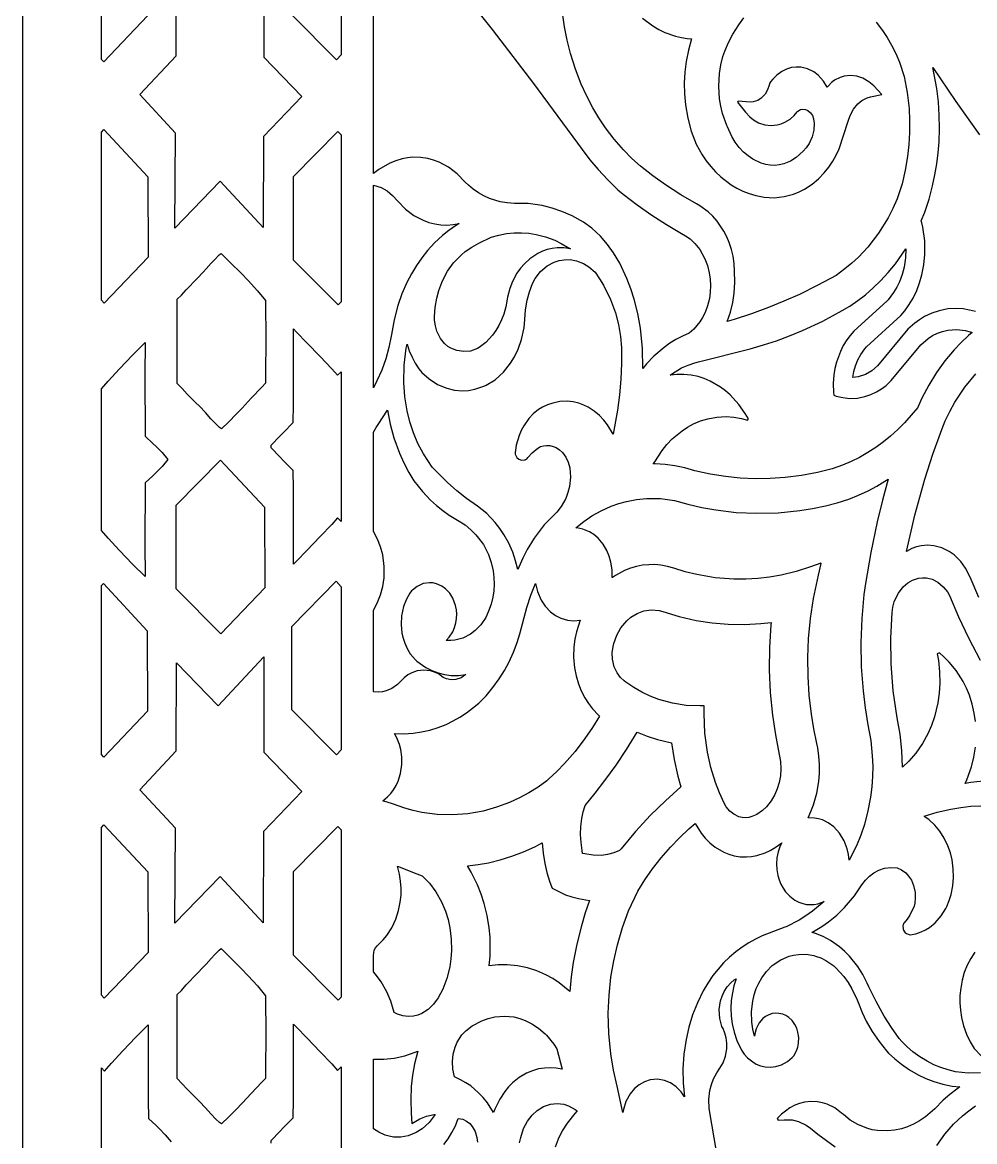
# Model space of a CAD drawing. Extents: x -629 to 1, y 0 to 2050.
# Drawn here: x -628.6 to -331.8, y 376 to 724.7 of the extents above; entities that cross this region are included whole.
import ezdxf

# ---------------------------------------------------------------- set-up
doc = ezdxf.new("R2010")
doc.units = 0
doc.layers.add('Default_Layer', color=1, linetype='CONTINUOUS')

msp = doc.modelspace()

# ---------------------------------------------------------------- linework, layer by layer
at = {"layer": 'Default_Layer'}
for points in [[(-628.58, 0), (1.42, 0), (1.42, 2050), (-628.58, 2050), (-628.58, 0)], [(-603.97, 713.11), (-603.97, 765.76), (-603.33, 766.42), (-589.66, 751.72), (-589.55, 726.65), (-603.22, 712.36), (-603.97, 713.11)], [(-529.28, 765.42), (-529.28, 714.56), (-530.73, 713.04), (-544.61, 727.02), (-544.6, 753.05), (-530.83, 767.1), (-529.28, 765.42)], [(-553.38, 713.84), (-541.44, 701.58), (-553.45, 689.13), (-553.53, 660.72), (-566.94, 675.16), (-581.04, 660.54), (-580.85, 690.14), (-592, 702.15), (-580.7, 714.26), (-580.52, 741.7), (-567.53, 728.36), (-553.3, 743.6), (-553.38, 713.84)], [(-603.97, 638.12), (-603.97, 690.44), (-603.17, 691.26), (-589.5, 676.57), (-589.39, 651.5), (-603.06, 637.21), (-603.97, 638.12)], [(-529.28, 689.62), (-529.28, 637.58), (-530.17, 636.64), (-544.05, 650.63), (-544.04, 676.66), (-530.28, 690.7), (-529.28, 689.62)], [(-519.16, 673.91), (-516.79, 673.17), (-514.91, 672.15), (-513.18, 670.77), (-511.55, 668.97), (-509.18, 666.51), (-506.56, 664.52), (-503.7, 663), (-501.92, 662.34), (-500.08, 661.86), (-498.18, 661.58), (-496.26, 661.51), (-494.35, 661.64), (-492.46, 661.98), (-493.62, 661.26), (-495.71, 659.81), (-497.68, 658.23), (-500.11, 655.98), (-502.34, 653.55), (-504.13, 651.3), (-505.76, 648.94), (-507.35, 646.33), (-508.75, 643.63), (-510.31, 640.07), (-511.58, 636.42), (-512.75, 631.97), (-513.53, 627.46), (-513.61, 626.89), (-514.37, 623.34), (-515.36, 619.84), (-516.6, 616.36), (-518.09, 612.96), (-519.16, 610.84), (-519.16, 673.91)], [(-457.8, 654.07), (-459.84, 654.4), (-461.91, 654.43), (-463.49, 654.24), (-465.04, 653.88), (-466.51, 653.37), (-467.92, 652.7), (-470.46, 651.02), (-472.14, 649.47), (-473.38, 648.05), (-474.46, 646.52), (-475.83, 643.98), (-476.69, 641.79), (-477.4, 639.1), (-477.54, 638.4), (-477.94, 636.06), (-478.57, 633.77), (-479.26, 631.95), (-480.1, 630.19), (-481, 628.68), (-482.03, 627.24), (-484.17, 624.94), (-486.21, 623.38), (-486.77, 623.03), (-488.9, 622.28), (-491.05, 622.08), (-493.18, 622.41), (-495.03, 623.15), (-495.95, 623.73), (-497.04, 624.67), (-498.25, 626.18), (-499.39, 628.43), (-499.88, 630.13), (-500.14, 631.87), (-500.19, 632.98), (-499.96, 635.86), (-499.46, 638.71), (-498.79, 641.18), (-497.9, 643.58), (-497.04, 645.4), (-496.04, 647.16), (-494.19, 649.75), (-491.75, 652.28), (-490.54, 653.25), (-488.48, 654.64), (-486.33, 655.9), (-482.46, 657.7), (-480.09, 658.39), (-477.66, 658.86), (-475.36, 659.1), (-473.06, 659.13), (-470.76, 658.98), (-468.49, 658.62), (-465.53, 657.86), (-462.68, 656.78), (-460.63, 655.78), (-458.67, 654.64), (-457.8, 654.07)], [(-552.79, 638.01), (-552.76, 634.68), (-552.74, 628.68), (-552.75, 624.18), (-552.77, 616.69), (-552.76, 612.25), (-554, 611.03), (-557.32, 607.54), (-560.11, 604.52), (-561.95, 602.56), (-564.24, 600.23), (-566.55, 598.06), (-567.12, 598.49), (-568.29, 599.55), (-569.84, 601.18), (-571.55, 603.1), (-573.38, 605.08), (-574.63, 606.27), (-577.18, 608.88), (-578.81, 610.59), (-580.29, 612.17), (-580.29, 616.54), (-580.29, 634.2), (-580.29, 638.38), (-579.04, 639.63), (-577.49, 641.36), (-574.11, 644.92), (-572.21, 646.88), (-571.32, 647.83), (-569.71, 649.64), (-568.65, 650.8), (-567.24, 652.2), (-566.66, 652.7), (-563.79, 649.89), (-560.41, 646.51), (-558.21, 644.22), (-555.32, 641.03), (-552.79, 638.01)], [(-332.62, 628.08), (-333.68, 627.15), (-336.01, 624.94), (-338.21, 622.6), (-341.06, 619.19), (-343.64, 615.6), (-346.08, 611.65), (-348.24, 607.57), (-349.41, 605.04), (-349.54, 604.71), (-351.55, 602.24), (-353.69, 599.86), (-355.78, 597.78), (-357.98, 595.79), (-360.23, 593.96), (-362.59, 592.24), (-365.08, 590.62), (-367.68, 589.14), (-370.3, 587.85), (-373, 586.7), (-376.21, 585.59), (-379.51, 584.7), (-380.74, 584.43), (-385.79, 583.48), (-390.9, 582.83), (-395.55, 582.53), (-400.21, 582.48), (-404.86, 582.69), (-409.49, 583.17), (-414.27, 583.94), (-418.99, 584.97), (-422.1, 585.88), (-425.28, 586.54), (-428.29, 586.94), (-431.32, 587.13), (-431.98, 587.14), (-431.51, 587.77), (-429.2, 591.32), (-427.69, 593.17), (-426.03, 594.91), (-422.95, 597.46), (-421.25, 598.57), (-419.45, 599.54), (-417.27, 600.48), (-414.99, 601.19), (-412.15, 601.71), (-409.27, 601.86), (-406.84, 601.68), (-404.46, 601.24), (-402.61, 600.78), (-402.31, 601.15), (-403.33, 602.83), (-405.3, 605.66), (-407.99, 608.61), (-409.45, 609.88), (-411.01, 611.05), (-414.24, 612.91), (-416.05, 613.68), (-417.94, 614.29), (-420.15, 614.76), (-422.41, 614.99), (-424.58, 614.99), (-426.74, 614.76), (-426.33, 615.06), (-423.12, 617.02), (-421.13, 617.91), (-419.05, 618.6), (-417.89, 618.88), (-401.74, 622.98), (-397.61, 624.16), (-393.53, 625.49), (-389.46, 626.99), (-385.46, 628.64), (-379.16, 631.59), (-373.08, 634.89), (-370.74, 636.27), (-368.25, 637.98), (-365.87, 639.81), (-363.42, 641.93), (-361.1, 644.18), (-358.72, 646.76), (-356.51, 649.46), (-353.2, 654.15), (-353.34, 651.29), (-353.79, 648.45), (-354.4, 646.13), (-355.25, 643.87), (-356.08, 642.14), (-357.07, 640.48), (-358.75, 638.24), (-359.04, 637.92), (-369.44, 628.47), (-370.62, 627.13), (-371.67, 625.71), (-372.74, 623.96), (-373.65, 622.13), (-374.86, 618.77), (-375.33, 616.84), (-375.65, 614.88), (-375.85, 612.11), (-375.75, 609.32), (-375.68, 608.51), (-374.92, 608.26), (-372.84, 607.75), (-370.69, 607.53), (-368.31, 607.63), (-365.98, 608.08), (-364.13, 608.71), (-362.39, 609.54), (-360.85, 610.48), (-359.42, 611.57), (-357.8, 613.09), (-348.59, 624.23), (-346.32, 626.15), (-344.89, 627.07), (-343.36, 627.83), (-341.78, 628.4), (-340.15, 628.79), (-337.43, 629.01), (-334.73, 628.7), (-333.17, 628.28), (-332.62, 628.08)], [(-453.67, 649.53), (-452.03, 648.52), (-450.09, 646.79), (-448.71, 644.81), (-447.46, 642.75), (-445.28, 638.3), (-443.78, 634.13), (-442.84, 630.52), (-442.2, 626.85), (-441.86, 623.27), (-441.84, 618.39), (-442.03, 613.52), (-442.44, 608.66), (-443.06, 603.81), (-444.48, 596.33), (-446.18, 599.24), (-447.37, 600.78), (-448.73, 602.2), (-450.34, 603.55), (-452.21, 604.74), (-453.64, 605.43), (-455.14, 605.98), (-456.96, 606.41), (-458.84, 606.61), (-461.1, 606.52), (-463.31, 606.08), (-464.96, 605.52), (-466.53, 604.78), (-467.77, 604.04), (-469.43, 602.67), (-470.71, 601.3), (-472.34, 598.99), (-473.14, 597.49), (-473.8, 595.93), (-474.65, 592.94), (-474.92, 591.34), (-474.99, 590.61), (-474.95, 590.16), (-474.46, 589.08), (-473.85, 588.54), (-473.05, 588.25), (-472.05, 588.33), (-471.91, 588.37), (-471.77, 588.44), (-471.64, 588.5), (-471.51, 588.58), (-471.29, 588.74), (-471.04, 589.07), (-469.74, 590.54), (-467.96, 591.98), (-467.11, 592.49), (-466.17, 592.76), (-465.19, 592.88), (-464.15, 592.81), (-463.13, 592.56), (-462.24, 592.17), (-461.2, 591.5), (-460.25, 590.61), (-459.23, 589.24), (-458.45, 587.66), (-457.93, 585.85), (-457.79, 582.96), (-458.1, 580.09), (-458.58, 578.18), (-459.26, 576.33), (-460.62, 573.86), (-462.03, 572.1), (-462.41, 571.7), (-464.23, 569.94), (-465.93, 568.08), (-469.03, 564.01), (-471.22, 560.45), (-472.62, 557.72), (-473.85, 554.91), (-474.14, 554.16), (-474.85, 556.91), (-475.78, 559.59), (-477.02, 562.42), (-478.53, 565.13), (-479.79, 567.02), (-481.2, 568.83), (-483.87, 571.61), (-486.77, 573.9), (-490.13, 576.28), (-493.2, 578.71), (-496.13, 581.28), (-500.91, 586.09), (-503.62, 590.23), (-505.29, 593.46), (-506.7, 596.81), (-507.81, 600.18), (-508.67, 603.61), (-509.4, 608), (-509.74, 612.43), (-509.63, 617.83), (-508.94, 623.18), (-508.69, 624.42), (-508, 622.36), (-507.14, 620.35), (-506.15, 618.51), (-505, 616.76), (-504.09, 615.6), (-501.81, 613.56), (-499.17, 611.87), (-496.32, 610.68), (-493.96, 610.11), (-491.53, 609.9), (-489.53, 610), (-487.57, 610.34), (-484.76, 611.28), (-484.01, 611.62), (-481.28, 613.34), (-478.68, 615.68), (-476.45, 618.46), (-475.23, 620.44), (-474.06, 622.88), (-473.01, 625.87), (-472.23, 629.49), (-471.97, 632.08), (-471.77, 635.11), (-471.26, 638.1), (-470.54, 640.74), (-469.57, 643.31), (-468.81, 644.9), (-467.09, 647.02), (-465, 648.78), (-462.8, 649.96), (-461.32, 650.45), (-459.78, 650.72), (-457.82, 650.74), (-455.9, 650.4), (-453.67, 649.53)], [(-529.28, 615.84), (-529.28, 569.16), (-530.33, 570.27), (-532.14, 568.28), (-535.73, 564.47), (-539.93, 560.16), (-543.11, 556.85), (-544.06, 555.84), (-544.07, 560.26), (-544.06, 568.61), (-544.06, 575.1), (-544.09, 579.39), (-544.15, 585.01), (-547.18, 588.08), (-548.37, 589.3), (-551, 592.07), (-551, 592.94), (-548.37, 595.7), (-547.18, 596.92), (-544.15, 599.99), (-544.09, 605.62), (-544.06, 609.9), (-544.06, 616.4), (-544.07, 624.74), (-544.06, 629.17), (-543.11, 628.15), (-539.93, 624.84), (-535.73, 620.53), (-532.14, 616.72), (-530.33, 614.74), (-529.28, 615.84)], [(-583.2, 588.45), (-585.04, 586.27), (-586.9, 584.4), (-587.9, 583.43), (-590.27, 581.2), (-590.34, 575.47), (-590.39, 567.46), (-590.38, 559.98), (-590.36, 554.06), (-590.36, 551.99), (-594.23, 555.91), (-598.29, 560.13), (-601.86, 563.99), (-603.97, 566.36), (-603.97, 610.53), (-601.86, 612.9), (-598.29, 616.77), (-594.23, 620.98), (-590.36, 624.91), (-590.36, 622.84), (-590.38, 616.91), (-590.39, 609.44), (-590.34, 601.43), (-590.27, 595.7), (-587.9, 593.46), (-586.9, 592.5), (-585.04, 590.62), (-583.2, 588.45)], [(-514.75, 603.86), (-513.94, 599.53), (-512.79, 595.26), (-511.06, 590.46), (-509.68, 587.4), (-508.11, 584.43), (-506.54, 581.86), (-503.86, 578.47), (-501.37, 575.85), (-499.52, 574.16), (-497.56, 572.59), (-495.58, 571.18), (-493.49, 569.9), (-492.93, 569.59), (-490.61, 568.08), (-488.85, 566.61), (-487.25, 564.99), (-484.91, 561.95), (-484.68, 561.6), (-483.31, 558.88), (-482.45, 556.39), (-481.88, 553.83), (-481.64, 551.76), (-481.58, 549.68), (-481.69, 547.61), (-481.99, 545.55), (-482.52, 543.36), (-483.27, 541.24), (-484.18, 539.29), (-485.75, 537), (-487.48, 535.2), (-488.91, 534.1), (-491.26, 532.86), (-493.77, 532.18), (-495.07, 532.05), (-496.38, 532.08), (-496.54, 532.1), (-495.58, 533.11), (-494.47, 534.8), (-493.89, 536.14), (-493.49, 537.55), (-493.27, 538.91), (-493.22, 540.29), (-493.32, 541.66), (-493.58, 543.02), (-494.43, 545.27), (-495.39, 546.81), (-496.68, 548.18), (-497.85, 549.03), (-499.57, 549.79), (-500.62, 550.02), (-501.7, 550.09), (-503.66, 549.8), (-505.54, 548.95), (-507.04, 547.75), (-507.26, 547.53), (-507.79, 546.81), (-508.85, 544.98), (-509.77, 542.66), (-510.41, 539.76), (-510.56, 537.06), (-510.29, 534.37), (-509.94, 532.79), (-509.43, 531.25), (-508.6, 529.43), (-507.72, 527.99), (-506.1, 526.05), (-505.66, 525.64), (-502.8, 523.64), (-500.94, 522.7), (-498.98, 521.97), (-497, 521.48), (-494.96, 521.22), (-492.63, 521.21), (-490.33, 521.52), (-491.86, 520.5), (-493.46, 519.96), (-494.93, 519.88), (-496.38, 520.16), (-497.39, 520.59), (-498.94, 521.67), (-500.13, 522.24), (-501.39, 522.63), (-503.46, 522.86), (-505.53, 522.61), (-507.16, 522.04), (-508.41, 521.35), (-509.59, 520.46), (-510.67, 519.38), (-511.65, 518.42), (-513.39, 517.19), (-515.22, 516.41), (-516.36, 516.15), (-517.52, 516.04), (-519.08, 516.14), (-519.16, 516.17), (-519.16, 541.59), (-518.01, 543.69), (-516.97, 546.27), (-516.27, 548.92), (-515.87, 551.62), (-515.8, 555.19), (-516.26, 558.74), (-516.92, 561.23), (-517.86, 563.64), (-519.16, 566.06), (-519.16, 597.04), (-518.32, 598.46), (-517.71, 599.38), (-514.75, 603.86)], [(-580.6, 574.23), (-566.84, 588.28), (-553.17, 573.58), (-553.06, 548.51), (-566.74, 534.22), (-580.61, 548.2), (-580.6, 574.23)], [(-358.74, 582.37), (-360.55, 575.76), (-362.17, 569.1), (-364.19, 559.52), (-365.84, 549.89), (-366.35, 546.45), (-367.01, 538.95), (-367.27, 531.44), (-367.12, 523.92), (-366.57, 516.42), (-365.92, 511.09), (-365.07, 505.79), (-364.19, 500.99), (-363.69, 496.13), (-363.58, 492.9), (-363.64, 489.68), (-363.86, 486.46), (-364.25, 483.25), (-365.05, 478.98), (-366.15, 474.78), (-367.28, 471.43), (-368.62, 468.15), (-370.89, 463.63), (-371.12, 465.43), (-371.54, 467.21), (-372.48, 469.67), (-373.94, 472.08), (-375.7, 474), (-377.44, 475.29), (-379.25, 476.18), (-380.45, 476.56), (-381.69, 476.79), (-383.73, 476.84), (-382.81, 478.86), (-382.02, 480.94), (-381.02, 484.49), (-380.41, 488.12), (-380.19, 490.76), (-380.18, 493.41), (-380.35, 496.05), (-380.72, 498.68), (-380.98, 499.97), (-381.92, 504.56), (-382.67, 509.18), (-383.34, 515.02), (-383.71, 520.88), (-383.78, 526.75), (-383.55, 532.62), (-382.97, 538.94), (-382.04, 545.22), (-380.5, 552.46), (-379.6, 556.09), (-379.73, 556.19), (-382.96, 555.02), (-387.47, 553.58), (-392.09, 552.46), (-395.73, 551.82), (-399.41, 551.4), (-403.1, 551.19), (-406.81, 551.19), (-412.65, 551.65), (-418.41, 552.63), (-422.03, 553.53), (-425.59, 554.63), (-427.57, 555.19), (-429.59, 555.56), (-431.49, 555.73), (-433.39, 555.71), (-435.28, 555.53), (-437.14, 555.17), (-439.07, 554.61), (-440.93, 553.88), (-443.74, 552.37), (-444.66, 551.77), (-444.75, 551.7), (-444.78, 554.13), (-445.14, 556.53), (-445.66, 558.34), (-446.39, 560.09), (-447.58, 562.11), (-449.14, 563.94), (-450.51, 565.11), (-451.84, 565.94), (-453.89, 566.79), (-455.8, 567.17), (-456.08, 567.19), (-453.65, 569.13), (-451.07, 570.88), (-448.16, 572.52), (-445.11, 573.9), (-442.72, 574.76), (-440.27, 575.44), (-437.18, 576.04), (-434.03, 576.35), (-429.67, 576.29), (-425.37, 575.67), (-421.18, 574.52), (-416.86, 573.54), (-412.5, 572.77), (-406.14, 572.02), (-399.75, 571.72), (-393.02, 571.89), (-386.32, 572.56), (-382.31, 573.2), (-378.32, 574.02), (-374.61, 574.96), (-370.98, 576.15), (-367.95, 577.37), (-365, 578.75), (-362.33, 580.17), (-359.76, 581.71), (-358.79, 582.34), (-358.74, 582.37)], [(-603.97, 496.55), (-603.97, 549.19), (-603.33, 549.85), (-589.66, 535.15), (-589.55, 510.09), (-603.22, 495.79), (-603.97, 496.55)], [(-529.28, 548.85), (-529.28, 497.99), (-530.73, 496.47), (-544.61, 510.46), (-544.6, 536.49), (-530.83, 550.53), (-529.28, 548.85)], [(-468.67, 549.89), (-468.66, 549.86), (-468.02, 547.31), (-466.88, 544.7), (-465.61, 542.79), (-463.95, 541.03), (-462.43, 539.9), (-460.78, 539.04), (-458.71, 538.43), (-456.73, 538.25), (-454.76, 538.45), (-455.93, 534.82), (-456.42, 532.48), (-456.71, 530.1), (-456.79, 526.85), (-456.49, 523.61), (-456, 521.08), (-455.27, 518.61), (-454.39, 516.38), (-453.29, 514.23), (-452.18, 512.48), (-450.92, 510.83), (-449.01, 508.83), (-448.68, 508.54), (-450.88, 504.98), (-453.24, 501.52), (-456.29, 497.56), (-459.58, 493.77), (-461.97, 491.31), (-464.48, 488.95), (-465.13, 488.38), (-467.88, 486.42), (-470.75, 484.62), (-473.69, 483.04), (-476.73, 481.63), (-480.79, 480.12), (-484.99, 478.97), (-489.73, 478.14), (-494.53, 477.79), (-499.33, 477.93), (-504.1, 478.55), (-506.78, 479.12), (-509.41, 479.84), (-513.25, 481.18), (-516.21, 482.15), (-514.75, 483.37), (-513.77, 484.43), (-512.93, 485.57), (-512.14, 486.91), (-511.49, 488.3), (-510.74, 490.68), (-510.33, 493.5), (-510.33, 495.81), (-510.65, 498.11), (-511.06, 499.7), (-511.63, 501.25), (-512.41, 502.82), (-512.6, 503.14), (-509.66, 503.06), (-506.74, 503.24), (-504.15, 503.62), (-501.61, 504.19), (-499.04, 504.99), (-496.55, 505.97), (-494.37, 507.02), (-492.27, 508.2), (-490.22, 509.54), (-488.26, 511), (-486.34, 512.62), (-484.53, 514.35), (-484.05, 514.85), (-481.92, 517.41), (-480, 520.1), (-478.37, 522.73), (-476.92, 525.44), (-475.55, 528.44), (-474.37, 531.5), (-473.51, 534.19), (-471.36, 542.42), (-470.15, 546.2), (-468.67, 549.89)], [(-395.32, 537.01), (-395.77, 529.96), (-395.83, 522.91), (-395.52, 515.86), (-394.83, 508.83), (-393.91, 502.68), (-392.69, 496.59), (-392.32, 494.37), (-392.21, 492.14), (-392.35, 489.96), (-392.74, 487.81), (-393.31, 485.91), (-394.09, 484.07), (-395.2, 482.15), (-396.69, 480.29), (-397.97, 479.09), (-399.69, 477.93), (-401.2, 477.22), (-402.19, 476.94), (-403.22, 476.83), (-404.29, 476.9), (-405.33, 477.16), (-406.9, 477.94), (-408.08, 478.91), (-409.2, 480.28), (-409.87, 481.46), (-411.31, 484.63), (-412.55, 487.86), (-413.99, 492.53), (-415.06, 497.29), (-415.89, 503.27), (-416.15, 509.3), (-416.14, 510.3), (-416.11, 511.78), (-417.39, 511.74), (-421.69, 511.89), (-425.94, 512.55), (-430.25, 513.76), (-432.92, 514.8), (-435.5, 516.03), (-438.05, 517.48), (-440.48, 519.1), (-441.02, 519.49), (-442.16, 520.54), (-443.25, 522.05), (-444.11, 523.9), (-444.66, 526.27), (-444.75, 528.23), (-444.51, 530.19), (-444.28, 531.13), (-443.31, 533.74), (-442.02, 536.03), (-440.24, 538.19), (-438.91, 539.34), (-437.03, 540.52), (-434.93, 541.31), (-432.53, 541.65), (-430.13, 541.41), (-428.98, 541.09), (-423.85, 539.54), (-418.61, 538.36), (-413.61, 537.58), (-408.57, 537.16), (-403.5, 537.08), (-398.44, 537.34), (-395.26, 537.69), (-395.32, 537.01)], [(-553.38, 497.27), (-541.44, 485.01), (-553.45, 472.57), (-553.53, 444.15), (-566.94, 458.59), (-581.04, 443.98), (-580.85, 473.58), (-592, 485.58), (-580.7, 497.69), (-580.52, 525.13), (-567.53, 511.79), (-553.3, 527.04), (-553.38, 497.27)], [(-426.24, 500.24), (-425.47, 494.98), (-424.34, 489.78), (-423.41, 486.46), (-428.2, 482.16), (-432.78, 477.66), (-437.52, 472.54), (-442, 467.23), (-442.46, 466.66), (-444.28, 465.94), (-446.18, 465.44), (-448.14, 465.16), (-450.73, 465.17), (-453.28, 465.59), (-454, 465.78), (-454.17, 466.68), (-454.48, 469.16), (-454.59, 471.64), (-454.5, 474.13), (-454.19, 476.6), (-453.77, 478.67), (-453.2, 480.71), (-450.04, 484.53), (-447.01, 488.45), (-443.57, 493.23), (-440.32, 498.11), (-437, 503.53), (-433.87, 502.28), (-430.65, 501.25), (-426.24, 500.24)], [(-603.97, 421.56), (-603.97, 473.87), (-603.17, 474.7), (-589.5, 460), (-589.39, 434.93), (-603.06, 420.64), (-603.97, 421.56)], [(-391.93, 469.08), (-392.39, 468.12), (-393.05, 466.23), (-393.42, 464.4), (-393.55, 462.55), (-393.46, 460.72), (-393.14, 458.9), (-392.73, 457.51), (-392.18, 456.17), (-391.51, 454.95), (-390.71, 453.8), (-389.43, 452.41), (-387.83, 451.21), (-386.62, 450.58), (-385.32, 450.12), (-384.17, 449.89), (-382.99, 449.8), (-381.81, 449.87), (-380.65, 450.1), (-378.75, 450.82), (-382.38, 447.74), (-384.38, 446.3), (-386.48, 444.99), (-390.52, 442.93), (-390.97, 442.74), (-397.98, 440.06), (-400.14, 439.04), (-402.22, 437.89), (-404.26, 436.57), (-406.21, 435.12), (-408.2, 433.43), (-410.06, 431.63), (-411.78, 429.74), (-413.39, 427.76), (-414.98, 425.37), (-416.41, 422.9), (-418.21, 419.23), (-419.69, 415.45), (-420.86, 411.66), (-421.73, 407.81), (-422.41, 403.25), (-422.7, 398.66), (-422.63, 394.3), (-422.23, 389.95), (-423.3, 391.53), (-424.81, 393.08), (-426.54, 394.26), (-428.45, 395.05), (-430.61, 395.4), (-431.8, 395.37), (-432.98, 395.19), (-434.66, 394.64), (-436.4, 393.66), (-437.78, 392.51), (-439.17, 390.85), (-440.46, 388.52), (-441.26, 386.01), (-441.44, 385.06), (-443.18, 393.25), (-444.32, 398.24), (-445.16, 403.29), (-445.79, 409.62), (-445.97, 415.98), (-445.74, 421.62), (-445.15, 427.24), (-444.3, 432.31), (-443.15, 437.32), (-441.57, 442.63), (-439.63, 447.83), (-436.78, 453.98), (-434.56, 457.51), (-432.17, 460.94), (-429.49, 464.4), (-426.61, 467.73), (-423.82, 470.64), (-420.87, 473.41), (-418.91, 475.09), (-417.05, 472.06), (-415.77, 470.5), (-414.34, 469.06), (-412.64, 467.7), (-409.99, 466.15), (-408.4, 465.51), (-406.74, 465.03), (-404.85, 464.72), (-402.92, 464.65), (-401.3, 464.78), (-399.71, 465.08), (-397.11, 465.94), (-395.48, 466.72), (-393.93, 467.63), (-391.93, 469.08)], [(-529.28, 473.06), (-529.28, 421.01), (-530.17, 420.08), (-544.05, 434.06), (-544.04, 460.09), (-530.28, 474.13), (-529.28, 473.06)], [(-466.58, 469.03), (-466.28, 465.8), (-465.75, 462.59), (-465.11, 459.82), (-464.28, 457.09), (-463.9, 455.99), (-463.52, 454.98), (-462.87, 454.62), (-459.27, 452.9), (-457.3, 452.21), (-455.27, 451.67), (-451.79, 451.12), (-453.17, 447.2), (-454.37, 443.23), (-455.79, 437.54), (-456.88, 431.79), (-457.5, 427.27), (-457.92, 422.73), (-461.24, 425.41), (-463.27, 426.75), (-465.4, 427.93), (-468.21, 429.18), (-471.16, 430.14), (-474.28, 430.79), (-477.47, 431.09), (-480.3, 431.06), (-483.11, 430.74), (-483.09, 430.88), (-482.84, 433.8), (-482.75, 436.74), (-482.84, 439.67), (-483.1, 442.59), (-483.71, 446.41), (-484.62, 450.18), (-485.56, 453.1), (-486.69, 455.97), (-488.68, 459.97), (-489.81, 461.86), (-486.57, 462.26), (-483.36, 462.85), (-479.64, 463.75), (-476, 464.89), (-472.4, 466.25), (-468.91, 467.83), (-466.58, 469.03)], [(-518.03, 436.99), (-517.36, 437.58), (-516.12, 438.83), (-515.02, 440.18), (-513.44, 442.62), (-512.18, 445.31), (-511.34, 447.93), (-510.8, 450.62), (-510.58, 452.79), (-510.55, 454.97), (-510.72, 457.15), (-511.07, 459.31), (-511.72, 461.75), (-505.63, 459.41), (-503.97, 458.74), (-501.75, 456.49), (-499.72, 453.79), (-497.97, 450.71), (-496.72, 447.76), (-495.92, 445.19), (-495.34, 442.57), (-494.9, 439.05), (-494.83, 435.5), (-495.02, 432.97), (-495.4, 430.46), (-496.31, 426.83), (-497.59, 423.51), (-499.01, 420.74), (-500.44, 418.76), (-502.1, 417.17), (-504.05, 415.94), (-505.34, 415.42), (-506.7, 415.09), (-508.37, 414.97), (-510.04, 415.16), (-511.68, 415.66), (-512.73, 416.15), (-513.74, 419.7), (-514.98, 422.68), (-516.76, 425.79), (-518.52, 428.12), (-519.16, 428.85), (-519.16, 433.95), (-518.91, 435.64), (-518.56, 436.38), (-518.03, 436.99)], [(-552.79, 421.44), (-552.76, 418.11), (-552.74, 412.12), (-552.75, 407.62), (-552.77, 400.13), (-552.76, 395.68), (-554, 394.46), (-557.32, 390.97), (-560.11, 387.95), (-561.95, 385.99), (-564.24, 383.66), (-566.55, 381.49), (-567.12, 381.92), (-568.29, 382.98), (-569.84, 384.61), (-571.55, 386.53), (-573.38, 388.51), (-574.63, 389.7), (-577.18, 392.31), (-578.81, 394.02), (-580.29, 395.6), (-580.29, 399.98), (-580.29, 417.63), (-580.29, 421.81), (-579.04, 423.07), (-577.49, 424.79), (-574.11, 428.35), (-572.21, 430.31), (-571.32, 431.26), (-569.71, 433.07), (-568.65, 434.23), (-567.24, 435.63), (-566.66, 436.13), (-563.79, 433.33), (-560.41, 429.94), (-558.21, 427.65), (-555.32, 424.46), (-552.79, 421.44)], [(-465.25, 409.12), (-462.94, 406.29), (-462.03, 404.89), (-460.36, 398.51), (-462.18, 398.86), (-464.03, 398.99), (-465.88, 398.9), (-467.71, 398.6), (-469.65, 398.04), (-471.5, 397.25), (-473.71, 395.94), (-475.79, 394.27), (-477.04, 393), (-478.18, 391.63), (-479.82, 389.16), (-481.29, 386.13), (-481.71, 385.02), (-483.63, 388.03), (-484.95, 389.68), (-486.41, 391.22), (-488.86, 393.31), (-490.38, 394.34), (-492, 395.24), (-493.96, 396.11), (-494.47, 398.56), (-494.58, 400.92), (-494.32, 403.26), (-493.73, 405.4), (-493.09, 406.92), (-491.61, 409.21), (-490.68, 410.21), (-490.35, 410.51), (-488.36, 412.03), (-485.44, 413.64), (-483.45, 414.38), (-481.37, 414.87), (-478.37, 415.11), (-475.38, 414.8), (-473.57, 414.35), (-471.84, 413.72), (-469.77, 412.69), (-467.72, 411.32), (-465.65, 409.52), (-465.25, 409.12)], [(-505.36, 404.12), (-506.34, 400.26), (-506.97, 396.71), (-507.37, 393.14), (-507.55, 389), (-507.43, 384.86), (-507.2, 381.65), (-504.74, 383.04), (-502.62, 383.95), (-500.21, 384.4), (-499.97, 384.41), (-501.8, 381.96), (-504, 379.95), (-505.84, 378.78), (-508.4, 377.76), (-510.62, 377.36), (-512.88, 377.4), (-514.23, 377.63), (-515.53, 378), (-517.47, 378.87), (-519.16, 379.96), (-519.16, 401.64), (-515.92, 401.66), (-512.69, 402.02), (-509.36, 402.74), (-506.13, 403.81), (-505.36, 404.12)]]:
    msp.add_lwpolyline(points, close=True, dxfattribs=at)
for points in [[(-495.3, 738.96), (-482.12, 722.39), (-469.25, 705.62), (-454.07, 685.02), (-451.7, 681.85), (-449.16, 678.79), (-446.17, 675.57), (-442.98, 672.54), (-441.37, 671.14), (-436.96, 667.81), (-432.42, 664.63), (-427.86, 661.68), (-423.18, 658.9), (-421.95, 658.2), (-420.51, 657.19), (-418.97, 655.75), (-417.47, 653.87), (-415.88, 651.04), (-415.07, 648.9), (-414.5, 646.68), (-414.21, 644.67), (-414.11, 642.64), (-414.2, 640.61), (-414.48, 638.6), (-415.03, 636.39), (-415.83, 634.25), (-416.57, 632.76), (-417.45, 631.33), (-419.33, 629.05), (-420.75, 627.79), (-422.87, 626.9), (-424.89, 625.86), (-426.79, 624.7), (-428.6, 623.42), (-431.8, 620.66), (-434.02, 618.29), (-435.25, 616.78), (-435.33, 623.1), (-435.98, 629.39), (-436.81, 633.94), (-437.95, 638.43), (-438.97, 641.66), (-440.17, 644.83), (-442.37, 649.67), (-444.31, 652.9), (-446.22, 655.49), (-448.44, 658.01), (-451.13, 660.5), (-453.73, 662.43), (-457.2, 664.42), (-460.47, 665.77), (-463.49, 666.82), (-466.61, 667.61), (-470.9, 668.21), (-475.23, 668.28), (-477.49, 668.39), (-479.71, 668.75), (-483, 669.78), (-484.75, 670.59), (-486.41, 671.54), (-488.04, 672.67), (-489.57, 673.93), (-490.6, 674.9), (-493.05, 677.45), (-495.8, 679.55), (-498.72, 681.1), (-500.43, 681.75), (-502.2, 682.22), (-504.53, 682.58), (-506.89, 682.63), (-508.57, 682.48), (-510.22, 682.18), (-512.17, 681.55), (-514.06, 680.75), (-517.44, 678.84), (-519.16, 677.58), (-519.16, 756.65)], [(-362.49, 724.73), (-360.51, 722.17), (-359.02, 719.92), (-357.68, 717.6), (-356.37, 714.96), (-355.24, 712.25), (-353.78, 707.81), (-352.83, 702.83), (-352.25, 697.79), (-352.06, 694.06), (-352.08, 690.33), (-352.29, 686.6), (-352.7, 682.88), (-353.43, 678.61), (-354.44, 674.39), (-355.91, 669.7), (-357.27, 666.67), (-358.8, 663.72), (-361.75, 658.96), (-365.07, 654.65), (-367.98, 651.53), (-370.04, 649.62), (-372.21, 647.83), (-375, 645.84), (-380.64, 642.77), (-386.42, 639.92), (-391.22, 637.78), (-396.1, 635.8), (-401.39, 633.87), (-406.76, 632.13), (-408.94, 631.5), (-407.94, 634.41), (-407.21, 637.34), (-406.74, 640.31), (-406.51, 643.74), (-406.6, 647.16), (-406.76, 649.5), (-407.11, 651.81), (-407.62, 653.95), (-408.3, 656.04), (-409.06, 657.87), (-409.97, 659.65), (-412.02, 662.7), (-413.37, 664.24), (-414.87, 665.66), (-417.46, 667.52), (-418.47, 668.08), (-423.4, 670.97), (-428.17, 674.09), (-432.09, 676.9), (-435.89, 679.85), (-438.64, 682.3), (-441.22, 684.91), (-444.15, 688.26), (-446.83, 691.79), (-448.9, 694.88), (-450.8, 698.07), (-452.71, 701.7), (-454.41, 705.43), (-456.24, 710.13), (-457.77, 714.94), (-458.82, 719.09), (-459.67, 723.28), (-460.62, 730.4)], [(-435.32, 726.01), (-432.1, 723.55), (-430.26, 722.44), (-428.31, 721.5), (-425.04, 720.34), (-423.21, 719.91), (-421.35, 719.63), (-420, 719.53), (-421.01, 716.05), (-421.73, 712.52), (-422.15, 709.15), (-422.33, 705.76), (-422.26, 702.38), (-421.95, 699), (-421.22, 694.83), (-420.11, 690.74), (-418.6, 686.77), (-416.74, 683.43), (-415.47, 681.55), (-414.06, 679.75), (-412.53, 678.07), (-410.87, 676.5), (-407.64, 674.04), (-405.88, 673), (-404.04, 672.09), (-402.06, 671.3), (-400.01, 670.69), (-397.42, 670.19), (-394.26, 670.03), (-391.12, 670.37), (-388.27, 671.15), (-386.49, 671.87), (-384.8, 672.74), (-382.44, 674.29), (-380.49, 675.93), (-378.68, 677.8), (-377.28, 679.56), (-376.04, 681.41), (-374.96, 683.32), (-374.03, 685.29), (-371.2, 693.88), (-370.64, 695.64), (-369.6, 697.62), (-368.24, 699.29), (-366.95, 700.35), (-365.32, 701.19), (-364.23, 701.51), (-360.78, 702.18), (-363.25, 704.84), (-364.73, 706.16), (-366.69, 707.31), (-368.56, 707.92), (-370.49, 708.13), (-372.43, 707.92), (-373.76, 707.52), (-375.45, 706.64), (-376.41, 705.9), (-377.4, 704.9), (-377.77, 704.45), (-378.89, 706.3), (-380.6, 708.2), (-381.95, 709.21), (-383.91, 710.19), (-385.96, 710.68), (-387.43, 710.74), (-388.89, 710.57), (-390.45, 710.12), (-391.93, 709.39), (-393.49, 708.26), (-394.71, 707.02), (-395.43, 706.09), (-395.75, 705.61), (-395.88, 705.07), (-396.35, 703.66), (-397.12, 702.29), (-398.3, 701.02), (-399.37, 700.33), (-400.79, 699.88), (-401.72, 699.84), (-405.52, 700.11), (-405.7, 699.81), (-403.22, 696.64), (-401.91, 695.24), (-400.75, 694.3), (-399.15, 693.4), (-397.17, 692.73), (-395.25, 692.52), (-393.32, 692.71), (-392.1, 693.05), (-390.93, 693.54), (-389.33, 694.53), (-388.05, 695.64), (-387.08, 696.77), (-386.87, 697.05), (-386.04, 697.47), (-385.3, 697.59), (-384.55, 697.51), (-383.83, 697.2), (-382.96, 696.49), (-382.36, 695.6), (-381.98, 694.63), (-381.78, 693.22), (-381.96, 691.08), (-382.47, 688.99), (-383.4, 686.91), (-384.3, 685.56), (-385.21, 684.55), (-387.38, 682.55), (-389.18, 681.42), (-391.31, 680.56), (-392.68, 680.24), (-394.09, 680.1), (-395.48, 680.14), (-396.92, 680.41), (-398.33, 680.82), (-400.9, 682.04), (-402.42, 683.06), (-403.8, 684.23), (-405.19, 685.7), (-406.43, 687.33), (-407.48, 689.06), (-408.84, 692.08), (-408.99, 692.52), (-410.35, 696.29), (-410.91, 698.56), (-411.29, 700.86), (-411.56, 704.8), (-411.34, 708.75), (-410.91, 711.4), (-410.25, 714), (-409.67, 715.74), (-408.52, 718.4), (-407.17, 720.98), (-405.33, 723.91), (-403.7, 726.07)], [(-331.54, 634.55), (-333.36, 635.05), (-335.37, 635.4), (-337.4, 635.53), (-340.13, 635.38), (-342.81, 634.84), (-345.17, 634.05), (-347.4, 632.98), (-348.98, 632.02), (-350.48, 630.93), (-352.6, 629.04), (-362.05, 617.66), (-363.85, 616.12), (-365.82, 614.98), (-368.09, 614.24), (-369.77, 614.04), (-369.44, 615.88), (-368.94, 617.68), (-368.22, 619.48), (-367.3, 621.2), (-366.01, 623), (-365.49, 623.59), (-354.85, 633.29), (-353.55, 634.84), (-352.37, 636.48), (-351.01, 638.75), (-349.86, 641.13), (-348.95, 643.52), (-348.24, 645.98), (-347.62, 649.12), (-347.31, 652.3), (-347.37, 656.59), (-347.97, 660.85), (-348.3, 662.26), (-348.47, 662.87), (-347.33, 665.53), (-346, 669.59), (-344.91, 673.71), (-344.18, 677.13), (-343.6, 680.56), (-343.17, 684.02), (-342.89, 687.49), (-342.74, 691.64), (-342.81, 695.8), (-343.08, 699.95), (-343.57, 704.08), (-344.79, 710.58), (-344.79, 710.58), (-337.69, 700.03), (-330.3, 689.64)], [(-330.48, 545.51), (-333.24, 551.82), (-334.61, 554.59), (-336.1, 556.68), (-338.17, 558.74), (-339.74, 559.86), (-342.01, 560.97), (-344.5, 561.63), (-346.47, 561.78), (-348.44, 561.61), (-349.95, 561.25), (-351.4, 560.72), (-353.06, 559.85), (-350.47, 571.14), (-347.34, 582.32), (-344.81, 590.11), (-342.01, 597.83), (-340.97, 600.48), (-339.53, 603.46), (-337.93, 606.36), (-334.86, 611.01), (-331.44, 615.19)], [(-331.55, 506.84), (-331.94, 509.48), (-332.58, 512.27), (-333.45, 515.01), (-334.34, 517.2), (-335.4, 519.34), (-337.53, 522.72), (-339.74, 525.39), (-341.34, 526.95), (-342.77, 528.22), (-343.44, 527.9), (-343.11, 525.83), (-342.73, 522.32), (-342.66, 518.78), (-342.85, 515.73), (-343.27, 512.7), (-344.34, 508.26), (-345.25, 505.62), (-346.36, 503.05), (-348.02, 500.01), (-350.13, 496.97), (-352.27, 494.52), (-354.27, 492.66), (-354.47, 497.78), (-355.03, 502.86), (-355.97, 508.04), (-357.19, 516.42), (-357.84, 524.87), (-357.94, 532.86), (-357.54, 540.85), (-357.28, 542.51), (-356.84, 544.14), (-356.28, 545.54), (-355.57, 546.88), (-354.1, 548.79), (-352.64, 550.06), (-351.16, 550.92), (-349.26, 551.53), (-348.02, 551.66), (-346.78, 551.59), (-346.78, 551.59), (-345.08, 551.16), (-343.31, 550.26), (-341.57, 548.8), (-340.31, 547.22), (-339.65, 546.1), (-336.79, 539.49), (-333.7, 532.97), (-330.04, 525.96)], [(-328.24, 488.41), (-333.02, 487.84), (-334.8, 487.54), (-334.27, 488.68), (-332.78, 492.72), (-332.03, 495.76), (-331.55, 498.85)], [(-329.93, 397.41), (-333.87, 397.31), (-337.78, 397.76), (-340.1, 398.3), (-342.36, 399.04), (-344.52, 399.93), (-346.59, 400.99), (-348.89, 402.39), (-351.04, 403.98), (-352.82, 405.5), (-354.48, 407.12), (-355.35, 408.05), (-357.75, 411.51), (-359.99, 415.07), (-362.51, 419.58), (-364.79, 424.2), (-365.28, 425.29), (-366.7, 428.09), (-368.22, 430.5), (-370.76, 433.7), (-372.28, 435.24), (-373.93, 436.67), (-376.68, 438.6), (-378.98, 439.83), (-381.36, 440.8), (-382.05, 441.03), (-382.51, 441.16), (-381.5, 441.71), (-379.39, 443), (-377.38, 444.41), (-374.8, 446.55), (-372.41, 448.87), (-369.28, 452.59), (-366.98, 455.95), (-365.85, 457.44), (-364.58, 458.71), (-363.25, 459.71), (-361.67, 460.56), (-359.93, 461.14), (-357.92, 461.4), (-355.9, 461.23), (-354.62, 460.67), (-353.27, 459.68), (-352.4, 458.72), (-351.53, 457.38), (-350.83, 455.74), (-350.37, 453.62), (-350.29, 451.91), (-350.46, 450.21), (-350.66, 449.3), (-351.98, 446.54), (-352.83, 445.28), (-353.82, 444.11), (-353.93, 443.88), (-353.98, 443.75), (-354.03, 443.62), (-354.14, 443.07), (-354.11, 442.37), (-354.04, 442.1), (-354, 441.96), (-353.94, 441.83), (-353.65, 441.32), (-353.41, 441.04), (-353.3, 440.95), (-353.18, 440.85), (-353.06, 440.77), (-352.05, 440.42), (-351.87, 440.41), (-350.14, 440.75), (-348.47, 441.32), (-347.15, 441.96), (-345.92, 442.72), (-344.13, 444.18), (-342.21, 446.35), (-340.78, 448.64), (-340.48, 449.23), (-339.74, 451.08), (-339.16, 452.99), (-338.64, 455.62), (-338.41, 458.28), (-338.48, 461), (-338.84, 463.71), (-339.38, 465.94), (-340.14, 468.12), (-341.29, 470.53), (-342.65, 472.66), (-344.21, 474.54), (-346.11, 476.29), (-347.2, 477.08), (-347.58, 477.33), (-343.44, 478.59), (-339.21, 479.56), (-336.14, 480.07), (-333.04, 480.43), (-329.92, 480.62)], [(-412.18, 372.3), (-414.53, 386.27), (-414.63, 389.09), (-414.3, 391.89), (-413.84, 393.74), (-413.17, 395.54), (-412.18, 397.44), (-411.21, 398.84), (-410.2, 400.49), (-409.41, 402.57), (-409.01, 404.93), (-408.99, 406.6), (-409.21, 408.26), (-409.61, 409.78), (-410.22, 411.25), (-410.56, 411.86), (-411.22, 414.35), (-411.39, 417.09), (-411.01, 419.82), (-410.54, 421.33), (-409.88, 422.77), (-408.97, 424.2), (-407.83, 425.47), (-406.7, 426.37), (-406.16, 426.7), (-406.84, 424.53), (-407.32, 422.31), (-407.64, 419.91), (-407.75, 417.5), (-407.65, 415.08), (-407.35, 412.68), (-406.76, 410.07), (-405.92, 407.52), (-404.5, 404.5), (-403.59, 403.19), (-402.56, 402.05), (-400.98, 400.78), (-399.88, 400.15), (-398.55, 399.61), (-397.14, 399.27), (-395.44, 399.16), (-393.75, 399.36), (-392, 399.92), (-390.1, 400.98), (-388.65, 402.21), (-388.2, 402.69), (-387.33, 404.24), (-386.92, 405.44), (-386.67, 406.69), (-386.61, 408.41), (-386.87, 410.12), (-387.25, 411.33), (-387.82, 412.47), (-388.7, 413.7), (-389.76, 414.68), (-390.61, 415.23), (-391.54, 415.64), (-392.82, 415.94), (-393.85, 415.98), (-394.87, 415.84), (-396.12, 415.41), (-397, 414.91), (-397.79, 414.3), (-398.96, 412.95), (-399.92, 411.1), (-400.25, 409.96), (-400.44, 408.79), (-400.97, 410.97), (-401.29, 413.17), (-401.36, 416.48), (-400.97, 419.76), (-400.5, 421.72), (-399.85, 423.63), (-399.09, 425.33), (-398.17, 426.97), (-396.71, 428.98), (-394.93, 430.8), (-394.63, 431.05), (-392.22, 432.64), (-389.65, 433.72), (-388.21, 434.1), (-386.72, 434.32), (-384.3, 434.35), (-381.92, 433.96), (-381.35, 433.8), (-381.35, 433.8), (-379.7, 433.2), (-378.14, 432.42), (-375.7, 430.72), (-375.03, 430.13), (-372.58, 427.4), (-371.26, 425.55), (-370.09, 423.62), (-368.43, 420.1), (-368.04, 419.08), (-366.89, 416.25), (-365.57, 413.49), (-363.72, 410.24), (-361.6, 407.14), (-359.24, 404.23), (-358.6, 403.53), (-356.67, 401.76), (-354.62, 400.11), (-352.08, 398.35), (-349.38, 396.8), (-346.98, 395.67), (-344.5, 394.71), (-341.69, 393.88), (-338.8, 393.29), (-336.37, 393), (-337.32, 392.34), (-339.52, 390.66), (-341.6, 388.86), (-344.25, 386.21), (-347.12, 383.7), (-348.94, 382.46), (-350.88, 381.4), (-352.7, 380.61), (-354.59, 380), (-356.74, 379.53), (-358.93, 379.3), (-362.03, 379.39), (-363.74, 379.68), (-365.41, 380.12), (-368.22, 381.28), (-370.61, 382.71), (-372.71, 384.39), (-373.25, 384.88), (-375.4, 386.47), (-377.74, 387.61), (-379.21, 388.07), (-380.74, 388.36), (-382.81, 388.46), (-384.87, 388.23), (-386.39, 387.84), (-387.84, 387.28), (-389.38, 386.47), (-390.8, 385.5), (-391.98, 384.48), (-393.32, 383.19), (-393.03, 382.65), (-391.15, 382.8), (-388.71, 382.72), (-386.68, 382.22), (-384.27, 381.07), (-382.92, 380.12), (-380.66, 378.31), (-375.24, 374.38)], [(-331.76, 434.95), (-333.02, 432.99), (-334.09, 430.94), (-335.03, 428.64), (-335.71, 426.24), (-336.16, 423.8), (-336.38, 421.52), (-336.41, 419.23), (-336.26, 416.94), (-335.92, 414.67), (-335.27, 412.02), (-334.34, 409.45), (-333.21, 407.11), (-331.92, 405.02), (-329.73, 402.67)], [(-603.97, 352.88), (-603.97, 398.99), (-603.03, 397.95), (-600.85, 400.39), (-597.28, 404.26), (-593.23, 408.47), (-589.36, 412.39), (-589.36, 410.32), (-589.37, 404.4), (-589.38, 396.92), (-589.34, 388.91), (-589.26, 383.18), (-586.9, 380.95), (-585.89, 379.99), (-584.06, 378.12), (-582.25, 375.91)], [(-551, 375.5), (-551, 376.37), (-548.37, 379.13), (-547.18, 380.35), (-544.15, 383.43), (-544.09, 389.05), (-544.06, 393.33), (-544.06, 399.83), (-544.07, 408.17), (-544.06, 412.6), (-543.11, 411.58), (-539.93, 408.27), (-535.73, 403.96), (-532.14, 400.16), (-530.33, 398.17), (-529.28, 399.27), (-529.28, 399.27), (-529.28, 352.59)], [(-473.6, 375.55), (-473.28, 377.31), (-472.39, 380.04), (-471.19, 382.32), (-469.72, 384.24), (-468.11, 385.71), (-466.22, 386.88), (-463.96, 387.66), (-461.9, 387.86), (-459.84, 387.62), (-458.37, 387.15), (-458.37, 387.15), (-456.28, 386.01), (-456.01, 385.81), (-455.69, 385.57), (-456.45, 384.77), (-458.82, 381.76), (-460.32, 379.3), (-461.56, 376.72), (-462.5, 374.26)], [(-343.62, 374.72), (-341.07, 378.29), (-338.38, 381.38), (-335.61, 384.01), (-333.61, 385.61), (-331.5, 387.08)], [(-497.22, 375.06), (-495.93, 376.8), (-494.7, 378.81), (-493.64, 380.91), (-492.73, 383.19), (-491.35, 382.95), (-490.16, 382.38), (-489.18, 381.62), (-488.38, 380.7), (-487.47, 379.11), (-486.9, 377.27), (-486.73, 375.79)]]:
    msp.add_lwpolyline(points, dxfattribs=at)

doc.saveas('drawing.dxf')
